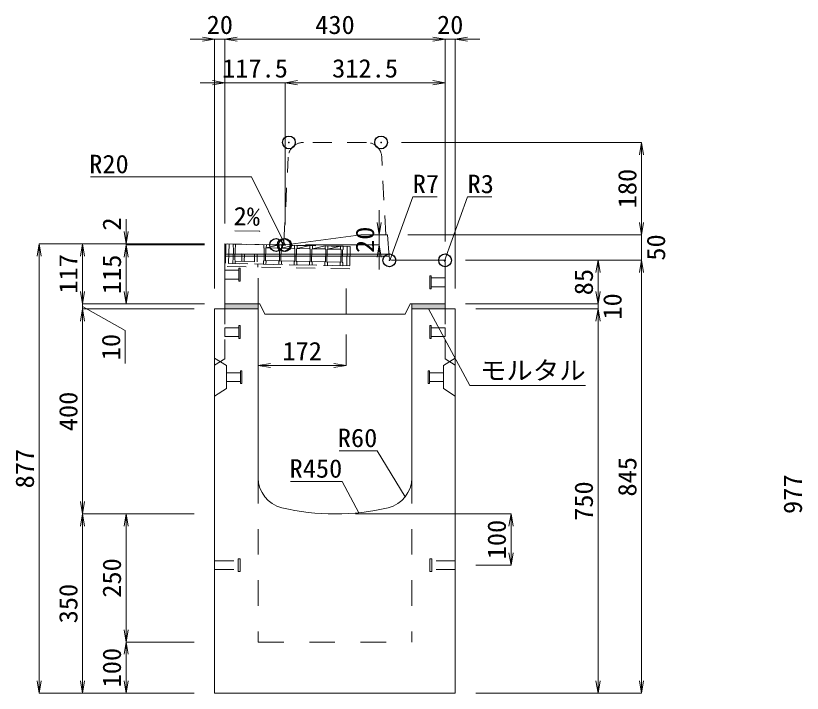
# Model space of a CAD drawing. Units: millimetres at full size. Extents: x -1809 to 57027, y -20349 to 17321.
# Drawn here: x 3276 to 4813, y -8396 to -7074 of the extents above; entities that cross this region are included whole.
import ezdxf
from ezdxf.enums import TextEntityAlignment as Align

# ---------------------------------------------------------------- set-up
doc = ezdxf.new("R2010")
doc.units = ezdxf.units.MM
doc.header["$LTSCALE"] = 50
doc.header["$PDMODE"] = 32
doc.header["$PDSIZE"] = 25
doc.linetypes.add('USER1', pattern=[2, 1, -1])
doc.linetypes.add('USER2', pattern=[1.35, 0.75, -0.6])
for name, color, linetype, lineweight in [('インサート', 3, 'USER2', 9), ('グレーチング', 7, 'USER2', 9), ('モルタル', 7, 'Continuous', 9), ('受枠', 3, 'USER2', 9), ('寸法線', 7, 'Continuous', 13), ('引出線', 4, 'Continuous', 13), ('本体', 2, 'Continuous', 13), ('目地', 132, 'Continuous', 9)]:
    doc.layers.add(name, color=color, linetype=linetype, lineweight=lineweight)
doc.layers.add('作業エリア', color=11, linetype='Continuous')
doc.styles.add('ＭＳ 明朝', font='')
doc.styles.get('ＭＳ 明朝').set_extended_font_data('MS Mincho')

# ---------------------------------------------------------------- blocks, each defined once
blk = doc.blocks.new('open_arrow')
at = {"color": 0, "linetype": 'Continuous', "lineweight": -2}
blk.add_lwpolyline([(7.5, 1.25), (0, 0), (7.5, -1.25)], dxfattribs=at)

msp = doc.modelspace()

# ---------------------------------------------------------------- hatches: boundary and pattern name
at = {"layer": 'モルタル'}
for points in [[(3750, -7646.05), (3750, -7636.05), (3685, -7636.05), (3685, -7646.05)], [(4115, -7646.05), (4115, -7636.05), (4050, -7636.05), (4050, -7646.05)]]:
    msp.add_hatch(color=256, dxfattribs=at).paths.add_polyline_path(points)

# ---------------------------------------------------------------- linework, layer by layer
at = {"layer": 'インサート'}
for p, q in [((3685, -7570.55), (3712, -7570.55)), ((3685, -7570.55), (3685, -7587.55)), ((3715, -7566.55), (3712, -7566.55)), ((3712, -7566.55), (3712, -7591.55)), ((3715, -7591.55), (3715, -7566.55)), ((3685, -7587.55), (3712, -7587.55)), ((4085, -7581.55), (4088, -7581.55)), ((4085, -7606.55), (4085, -7581.55)), ((4088, -7581.55), (4088, -7606.55)), ((4115, -7585.55), (4088, -7585.55)), ((4115, -7585.55), (4115, -7602.55)), ((3712, -7591.55), (3715, -7591.55)), ((4115, -7602.55), (4088, -7602.55)), ((4088, -7606.55), (4085, -7606.55)), ((3715, -7678.55), (3712, -7678.55)), ((3712, -7678.55), (3712, -7703.55)), ((3715, -7703.55), (3715, -7678.55)), ((4085, -7678.55), (4088, -7678.55)), ((4085, -7703.55), (4085, -7678.55)), ((4088, -7678.55), (4088, -7703.55)), ((3685, -7682.55), (3712, -7682.55)), ((3685, -7682.55), (3685, -7699.55)), ((4115, -7682.55), (4088, -7682.55)), ((4115, -7682.55), (4115, -7699.55)), ((3685, -7699.55), (3712, -7699.55)), ((3712, -7703.55), (3715, -7703.55)), ((4088, -7703.55), (4085, -7703.55)), ((4115, -7699.55), (4088, -7699.55)), ((3688.2, -7770.55), (3715.2, -7770.55)), ((3688.2, -7770.55), (3688.2, -7787.55)), ((3718.2, -7766.55), (3715.2, -7766.55)), ((3715.2, -7766.55), (3715.2, -7791.55)), ((3718.2, -7791.55), (3718.2, -7766.55)), ((4081.8, -7766.55), (4084.8, -7766.55)), ((4081.8, -7791.55), (4081.8, -7766.55)), ((4084.8, -7766.55), (4084.8, -7791.55)), ((4111.8, -7770.55), (4084.8, -7770.55)), ((4111.8, -7770.55), (4111.8, -7787.55)), ((3688.2, -7787.55), (3715.2, -7787.55)), ((4111.8, -7787.55), (4084.8, -7787.55)), ((3715.2, -7791.55), (3718.2, -7791.55)), ((4084.8, -7791.55), (4081.8, -7791.55)), ((3665, -8137.55), (3711, -8137.55)), ((3665, -8154.55), (3665, -8137.55)), ((3711, -8158.55), (3711, -8133.55)), ((3711, -8133.55), (3715, -8133.55)), ((3715, -8158.55), (3715, -8133.55)), ((4085, -8133.55), (4089, -8133.55)), ((4085, -8133.55), (4085, -8158.55)), ((4089, -8133.55), (4089, -8158.55)), ((4135, -8137.55), (4089, -8137.55)), ((4135, -8137.55), (4135, -8154.55)), ((3665, -8154.55), (3711, -8154.55)), ((4135, -8154.55), (4089, -8154.55)), ((3715, -8158.55), (3711, -8158.55)), ((4089, -8158.55), (4085, -8158.55))]:
    msp.add_line(p, q, dxfattribs=at)
at = {"layer": 'グレーチング'}
for p, q in [((3701, -7519.37), (3700.88, -7525.37)), ((3700.88, -7525.37), (3701.86, -7526.39)), ((3915.95, -7523.67), (3701, -7519.37)), ((3701.86, -7526.39), (3701.38, -7550.39)), ((3704.86, -7526.45), (3704.38, -7550.45)), ((3705.88, -7525.47), (3704.86, -7526.45)), ((3706, -7519.47), (3705.88, -7525.47)), ((3760.98, -7520.57), (3760.86, -7526.57)), ((3760.86, -7526.57), (3761.84, -7527.59)), ((3765.86, -7526.67), (3764.84, -7527.65)), ((3765.98, -7520.67), (3765.86, -7526.67)), ((3765.86, -7526.67), (3790.98, -7521.17)), ((3765.86, -7526.67), (3790.86, -7527.17)), ((3790.98, -7521.17), (3790.86, -7527.17)), ((3790.86, -7527.17), (3791.84, -7528.19)), ((3795.98, -7521.27), (3795.86, -7527.27)), ((3795.86, -7527.27), (3820.97, -7521.77)), ((3820.97, -7521.77), (3820.85, -7527.77)), ((3825.97, -7521.87), (3825.85, -7527.87)), ((3825.85, -7527.87), (3850.97, -7522.37)), ((3850.97, -7522.37), (3850.85, -7528.37)), ((3855.97, -7522.47), (3855.85, -7528.47)), ((3855.85, -7528.47), (3880.96, -7522.97)), ((3880.96, -7522.97), (3880.84, -7528.97)), ((3885.96, -7523.07), (3885.84, -7529.07)), ((3885.84, -7529.07), (3910.95, -7523.57)), ((3910.95, -7523.57), (3910.83, -7529.57)), ((3915.95, -7523.67), (3915.83, -7529.67)), ((3718.12, -7538.22), (3717.82, -7553.22)), ((3718.12, -7538.22), (3748.12, -7538.82)), ((3723.12, -7538.32), (3722.82, -7553.32)), ((3743.12, -7538.72), (3742.82, -7553.72)), ((3748.12, -7538.82), (3747.82, -7553.82)), ((3761.84, -7527.59), (3761.36, -7551.59)), ((3764.84, -7527.65), (3764.36, -7551.65)), ((3791.84, -7528.19), (3791.36, -7552.19)), ((3794.84, -7528.25), (3794.36, -7552.25)), ((3795.86, -7527.27), (3794.84, -7528.25)), ((3795.86, -7527.27), (3820.85, -7527.77)), ((3820.85, -7527.77), (3821.83, -7528.79)), ((3821.83, -7528.79), (3821.35, -7552.79)), ((3824.83, -7528.85), (3824.35, -7552.85)), ((3825.85, -7527.87), (3824.83, -7528.85)), ((3825.85, -7527.87), (3850.85, -7528.37)), ((3850.85, -7528.37), (3851.83, -7529.39)), ((3851.83, -7529.39), (3851.35, -7553.39)), ((3854.83, -7529.45), (3854.35, -7553.45)), ((3855.85, -7528.47), (3854.83, -7529.45)), ((3855.85, -7528.47), (3880.84, -7528.97)), ((3880.84, -7528.97), (3881.82, -7529.99)), ((3881.82, -7529.99), (3881.34, -7553.99)), ((3884.82, -7530.05), (3884.34, -7554.05)), ((3885.84, -7529.07), (3884.82, -7530.05)), ((3885.84, -7529.07), (3910.83, -7529.57)), ((3910.83, -7529.57), (3911.81, -7530.59)), ((3911.81, -7530.59), (3911.33, -7554.59)), ((3914.81, -7530.65), (3914.33, -7554.65)), ((3915.83, -7529.67), (3914.81, -7530.65)), ((3700.24, -7557.37), (3700.36, -7551.37)), ((3915.19, -7561.67), (3700.24, -7557.37)), ((3700.36, -7551.37), (3701.38, -7550.39)), ((3705.36, -7551.47), (3704.38, -7550.45)), ((3705.24, -7557.47), (3705.36, -7551.47)), ((3705.33, -7552.97), (3760.31, -7554.07)), ((3760.22, -7558.57), (3760.34, -7552.57)), ((3760.34, -7552.57), (3761.36, -7551.59)), ((3764.36, -7551.65), (3791.36, -7552.19)), ((3765.34, -7552.67), (3764.36, -7551.65)), ((3765.22, -7558.67), (3765.34, -7552.67)), ((3790.22, -7559.17), (3790.34, -7553.17)), ((3790.34, -7553.17), (3791.36, -7552.19)), ((3795.34, -7553.27), (3794.36, -7552.25)), ((3794.36, -7552.25), (3821.35, -7552.79)), ((3795.22, -7559.27), (3795.34, -7553.27)), ((3820.21, -7559.77), (3820.33, -7553.77)), ((3820.33, -7553.77), (3821.35, -7552.79)), ((3825.33, -7553.87), (3824.35, -7552.85)), ((3824.35, -7552.85), (3851.35, -7553.39)), ((3825.21, -7559.87), (3825.33, -7553.87)), ((3850.21, -7560.37), (3850.33, -7554.37)), ((3850.33, -7554.37), (3851.35, -7553.39)), ((3855.33, -7554.47), (3854.35, -7553.45)), ((3854.35, -7553.45), (3881.34, -7553.99)), ((3855.21, -7560.47), (3855.33, -7554.47)), ((3880.2, -7560.97), (3880.32, -7554.97)), ((3880.32, -7554.97), (3881.34, -7553.99)), ((3885.32, -7555.07), (3884.34, -7554.05)), ((3884.34, -7554.05), (3911.33, -7554.59)), ((3885.2, -7561.07), (3885.32, -7555.07)), ((3910.19, -7561.57), (3910.31, -7555.57)), ((3910.31, -7555.57), (3911.33, -7554.59)), ((3915.31, -7555.67), (3914.33, -7554.65)), ((3915.19, -7561.67), (3915.31, -7555.67))]:
    msp.add_line(p, q, dxfattribs=at)
at = {"layer": 'モルタル'}
for points in [[(3685, -7636.05), (3750, -7636.05), (3750, -7646.05), (3685, -7646.05)], [(4050, -7636.05), (4115, -7636.05), (4115, -7646.05), (4050, -7646.05)]]:
    msp.add_lwpolyline(points, close=True, dxfattribs=at)
at = {"layer": '作業エリア'}
for p in [(3810, -7321.05), (3990, -7321.05), (3785, -7521.05), (3800, -7521.05), (3802.5, -7521.05), (4006.25, -7551.05), (4115, -7551.05)]:
    msp.add_point(p, dxfattribs=at)
at = {"layer": '受枠'}
for p, q in [((3687, -7519.09), (3686.12, -7563.08)), ((3929.95, -7523.95), (3687, -7519.09)), ((3693, -7519.21), (3692.24, -7557.21)), ((3923.95, -7523.83), (3923.19, -7561.83)), ((3929.95, -7523.95), (3929.07, -7567.94)), ((3692.24, -7557.21), (3929.19, -7561.95)), ((3929.07, -7567.94), (3686.12, -7563.08)), ((3749.23, -7558.35), (3749.11, -7564.34))]:
    msp.add_line(p, q, dxfattribs=at)
at = {"layer": '寸法線'}
for p, q in [((3733, -7119.38), (3617, -7119.38)), ((3665, -7606.03), (3665, -7119.38)), ((3685, -7119.38), (4115, -7119.38)), ((3685, -7479.03), (3685, -7119.38)), ((3685, -7479.03), (3685, -7119.38)), ((4067, -7119.38), (4183, -7119.38)), ((4115, -7511.03), (4115, -7119.38)), ((4115, -7511.03), (4115, -7119.38)), ((4135, -7606.03), (4135, -7119.38)), ((3850.5, -7204.38), (3637, -7204.38)), ((3685, -7479.03), (3685, -7204.38)), ((4115, -7204.38), (3802.5, -7204.38)), ((3802.5, -7481.03), (3802.5, -7204.38)), ((3802.5, -7481.03), (3802.5, -7204.38)), ((4115, -7514.03), (4115, -7204.38)), ((4030.02, -7321.05), (4498.78, -7321.05)), ((4498.78, -7501.05), (4498.78, -7321.05)), ((3986.36, -7569.05), (3986.36, -7453.05)), ((4498.78, -7453.05), (4498.78, -7599.05)), ((3492.06, -7471.05), (3492.06, -7569.05)), ((3986.36, -7501.05), (3990.52, -7501.05)), ((4042.52, -7501.05), (4498.78, -7501.05)), ((4042.52, -7501.05), (4498.78, -7501.05)), ((3322.06, -8396.05), (3322.06, -7519.05)), ((3644.98, -7519.05), (3322.06, -7519.05)), ((3407.06, -7519.05), (3407.06, -7636.05)), ((3644.98, -7519.05), (3407.06, -7519.05)), ((3644.98, -7519.05), (3492.06, -7519.05)), ((3644.98, -7521.05), (3492.06, -7521.05)), ((3492.06, -7521.05), (3492.06, -7636.05)), ((3644.98, -7521.05), (3492.06, -7521.05)), ((3842.52, -7521.05), (3986.36, -7521.05)), ((4155.02, -7551.05), (4498.78, -7551.05)), ((4155.02, -7551.05), (4413.78, -7551.05)), ((4155.02, -7551.05), (4498.78, -7551.05)), ((4413.78, -7551.05), (4413.78, -7636.05)), ((4498.78, -7551.05), (4498.78, -8396.05)), ((3407.06, -7588.05), (3407.06, -7694.05)), ((4413.78, -7588.05), (4413.78, -7694.05)), ((3644.98, -7636.05), (3407.06, -7636.05)), ((3644.98, -7636.05), (3407.06, -7636.05)), ((3407.06, -7641.05), (3490.47, -7688.34)), ((3624.98, -7646.05), (3407.06, -7646.05)), ((3407.06, -7646.05), (3407.06, -8046.05)), ((3624.98, -7646.05), (3407.06, -7646.05)), ((3644.98, -7636.05), (3492.06, -7636.05)), ((4155.02, -7636.05), (4413.78, -7636.05)), ((4155.02, -7636.05), (4413.78, -7636.05)), ((4175.02, -7646.05), (4413.78, -7646.05)), ((4175.02, -7646.05), (4413.78, -7646.05)), ((4413.78, -7646.05), (4413.78, -8396.05)), ((3490.47, -7688.34), (3490.47, -7752.41)), ((3922, -7696.07), (3922, -7756.28)), ((3750, -7756.28), (3922, -7756.28)), ((3624.98, -8046.05), (3407.06, -8046.05)), ((3407.06, -8396.05), (3407.06, -8046.05)), ((3624.98, -8046.05), (3407.06, -8046.05)), ((3492.06, -8046.05), (3492.06, -8296.05)), ((3624.98, -8046.05), (3492.06, -8046.05)), ((3940.02, -8046.05), (4243.78, -8046.05)), ((4243.78, -8046.05), (4243.78, -8146.05)), ((4175.02, -8146.05), (4243.78, -8146.05)), ((3624.98, -8296.05), (3492.06, -8296.05)), ((3492.06, -8296.05), (3492.06, -8396.05)), ((3624.98, -8296.05), (3492.06, -8296.05)), ((3624.98, -8396.05), (3322.06, -8396.05)), ((3624.98, -8396.05), (3407.06, -8396.05)), ((3624.98, -8396.05), (3492.06, -8396.05)), ((4175.02, -8396.05), (4413.78, -8396.05)), ((4175.02, -8396.05), (4498.78, -8396.05))]:
    msp.add_line(p, q, dxfattribs=at)
at = {"layer": '引出線'}
for points in [[(3802.5, -7521.01), (3737.16, -7388.31), (3557.16, -7388.31), (3422.49, -7388.31)], [(4007.98, -7549.19), (4051.78, -7427.12), (4099.71, -7427.12)], [(4114.12, -7551.93), (4158.9, -7427.12), (4206.63, -7427.12)], [(3752.93, -7494.47), (3704.19, -7493.5), (3752.93, -7494.47)], [(4082.5, -7646.05), (4163.13, -7795.08), (4389.05, -7795.08)], [(4037.07, -8012.74), (3982.66, -7922.84), (3907.98, -7922.84)], [(3946.44, -8043.65), (3914.22, -7982.51), (3813.21, -7982.51)]]:
    msp.add_lwpolyline(points, dxfattribs=at)
at = {"layer": '本体', "linetype": 'USER2'}
for p, q in [((3961.46, -7321.05), (3838.54, -7321.05)), ((3800.33, -7514.4), (3808.57, -7349.56)), ((3999, -7501.05), (3991.43, -7349.56))]:
    msp.add_line(p, q, dxfattribs=at)
at = {"layer": '本体'}
for p, q in [((3950.5, -7501.05), (3803.83, -7520.87)), ((4002.5, -7501.05), (3950.5, -7501.05)), ((4005.76, -7544.58), (4002.5, -7501.05)), ((3685, -7636.05), (3685, -7519.05)), ((3685, -7519.05), (3785, -7521.05)), ((3785, -7521.05), (3801.15, -7521.05)), ((4112, -7551.05), (4012.74, -7551.05)), ((4115, -7636.05), (4115, -7554.05)), ((3665, -7646.05), (3665, -8396.05)), ((3665, -7646.05), (3750, -7646.05)), ((3753, -7636.05), (3685, -7636.05)), ((3750, -7646.05), (3750, -7975.53)), ((3753, -7636.05), (3763, -7656.05)), ((4047, -7636.05), (4037, -7656.05)), ((4115, -7636.05), (4047, -7636.05)), ((4050, -7646.05), (4050, -7975.53)), ((4050, -7646.05), (4135, -7646.05)), ((4135, -7646.05), (4135, -8396.05)), ((4037, -7656.05), (3763, -7656.05)), ((3665, -8396.05), (4135, -8396.05))]:
    msp.add_line(p, q, dxfattribs=at)
at = {"layer": '本体', "linetype": 'USER1'}
for p, q in [((3750, -7636.05), (3750, -7558.36)), ((3922, -7656.05), (3922, -7561.8))]:
    msp.add_line(p, q, dxfattribs=at)
at = {"layer": '本体', "linetype": 'USER2', "lineweight": 9}
for p, q in [((3685, -7743.05), (3685, -7646.05)), ((4115, -7743.05), (4115, -7646.05)), ((3665, -7755.55), (3685, -7743.05)), ((4135, -7755.55), (4115, -7743.05))]:
    msp.add_line(p, q, dxfattribs=at)
at = {"layer": '本体', "lineweight": 9}
for p, q in [((3665, -7742.05), (3688.2, -7756.55)), ((4134.58, -7742.31), (4111.8, -7756.55)), ((3688.2, -7756.55), (3688.2, -7801.55)), ((4111.8, -7756.55), (4111.8, -7801.55)), ((3688.2, -7801.55), (3665, -7816.05)), ((4111.8, -7801.55), (4135, -7816.05))]:
    msp.add_line(p, q, dxfattribs=at)
at = {"layer": '本体', "linetype": 'USER1', "lineweight": 15}
for p, q in [((3750, -7975.53), (3750, -8296.05)), ((4050, -7975.53), (4050, -8296.05)), ((3750, -8296.05), (4050, -8296.05))]:
    msp.add_line(p, q, dxfattribs=at)
at = {"layer": '本体', "linetype": 'USER2'}
for centre, radius, start, end in [((3838.54, -7351.05), 30, 90, 177.13759), ((3961.46, -7351.05), 30, 2.86241, 90), ((3793.34, -7514.05), 7, 270, 357.13759)]:
    msp.add_arc(centre, radius, start, end, dxfattribs=at)
at = {"layer": '本体'}
for centre, radius, start, end in [((3801.15, -7501.05), 20, 270, 277.69605), ((4012.74, -7544.05), 7, 184.28915, 270), ((4112, -7554.05), 3, 0, 90), ((3810, -7975.53), 60, 180, 256.65764), ((3990, -7975.53), 60, 283.34236, 0), ((3900, -7596.05), 450, 256.65764, 283.34236)]:
    msp.add_arc(centre, radius, start, end, dxfattribs=at)
at = {"layer": '目地'}
for p, q in [((3685, -7539.05), (4005.35, -7539.05)), ((3685, -7543.05), (4005.65, -7543.05))]:
    msp.add_line(p, q, dxfattribs=at)

# ---------------------------------------------------------------- block references
at = {"layer": '寸法線', "xscale": 3.2, "yscale": 3.2}
for p, rotation in [((3665, -7119.38), 180), ((4115, -7119.38), 180), ((4115, -7119.38), 180), ((3685, -7204.38), 180), ((4115, -7204.38), 180), ((4498.78, -7321.05), 270), ((3986.36, -7501.05), 90), ((4498.78, -7501.05), 90), ((4498.78, -7501.05), 90), ((3492.06, -7519.05), 90), ((3322.06, -7519.05), 270), ((3407.06, -7519.05), 270), ((3492.06, -7521.05), 270), ((3492.06, -7521.05), 270), ((3986.36, -7521.05), 270), ((4413.78, -7551.05), 270), ((4498.78, -7551.05), 270), ((4498.78, -7551.05), 270), ((3407.06, -7636.05), 90), ((3407.06, -7636.05), 90), ((3492.06, -7636.05), 90), ((4413.78, -7636.05), 90), ((4413.78, -7636.05), 90), ((3407.06, -7646.05), 270), ((3407.06, -7646.05), 270), ((4413.78, -7646.05), 270), ((4413.78, -7646.05), 270), ((3922, -7756.28), 180), ((3407.06, -8046.05), 90), ((3407.06, -8046.05), 270), ((3492.06, -8046.05), 270), ((4243.78, -8046.05), 270), ((4243.78, -8146.05), 90), ((3492.06, -8296.05), 90), ((3492.06, -8296.05), 270), ((3322.06, -8396.05), 90), ((3407.06, -8396.05), 90), ((3492.06, -8396.05), 90), ((4413.78, -8396.05), 90), ((4498.78, -8396.05), 90)]:
    msp.add_blockref('open_arrow', p, dxfattribs=dict(at, rotation=rotation))
for p in [(3685, -7119.38), (3685, -7119.38), (4135, -7119.38), (3802.5, -7204.38), (3802.5, -7204.38), (3750, -7756.28)]:
    msp.add_blockref('open_arrow', p, dxfattribs=at)
at = {"layer": '引出線', "xscale": 0.0533, "yscale": 0.0533}
for p, rotation in [((3752.93, -7494.47), 178.9), ((3802.5, -7521.01), 116.2), ((4007.98, -7549.19), 70.3), ((4114.12, -7551.93), 70.3), ((4082.5, -7646.05), 298.4), ((4037.07, -8012.74), 121.2), ((3946.44, -8043.65), 117.8)]:
    msp.add_blockref('open_arrow', p, dxfattribs=dict(at, rotation=rotation))

# ---------------------------------------------------------------- texts
at = {"layer": '寸法線', "style": 'ＭＳ 明朝', "width": 1.05}
for s, p in [('20', (3675, -7091.36)), ('430', (3900, -7091.36)), ('20', (4125, -7091.36)), ('117.5', (3743.75, -7176.36)), ('312.5', (3958.75, -7176.36)), ('172', (3836, -7728.26))]:
    msp.add_text(s, height=36.03, dxfattribs=at).set_placement(p, align=Align.MIDDLE_CENTER)
for s, p in [('180', (4470.76, -7411.05)), ('2', (3464.06, -7480.2)), ('20', (3958.34, -7511.05)), ('50', (4526.8, -7526.05)), ('117', (3379.04, -7577.55)), ('115', (3464.04, -7578.55)), ('85', (4385.76, -7593.55)), ('10', (4441.8, -7641.05)), ('10', (3462.45, -7720.38)), ('400', (3379.04, -7846.05)), ('877', (3294.04, -7957.55)), ('845', (4470.76, -7973.55)), ('977', (4794.04, -8007.55)), ('750', (4385.76, -8021.05)), ('100', (4215.76, -8096.05)), ('250', (3464.04, -8171.05)), ('350', (3379.04, -8221.05)), ('100', (3464.04, -8346.05))]:
    msp.add_text(s, height=36.03, rotation=90, dxfattribs=at).set_placement(p, align=Align.MIDDLE_CENTER)
at = {"layer": '引出線', "style": 'ＭＳ 明朝', "width": 1.05}
for s, p in [('R20', (3497.16, -7345.11)), ('R60', (3982.66, -7879.64)), ('R450', (3914.22, -7939.31))]:
    msp.add_text(s, height=36.03, dxfattribs=at).set_placement(p, align=Align.TOP_RIGHT)
for s, p in [('R7', (4051.78, -7383.92)), ('R3', (4158.9, -7383.92)), ('モルタル', (4183.13, -7747.97))]:
    msp.add_text(s, height=36.03, dxfattribs=at).set_placement(p, align=Align.TOP_LEFT)
msp.add_text('2%', height=36.03, rotation=358.854, dxfattribs=at).set_placement((3753.87, -7447.58), align=Align.TOP_RIGHT)

doc.saveas('drawing.dxf')
